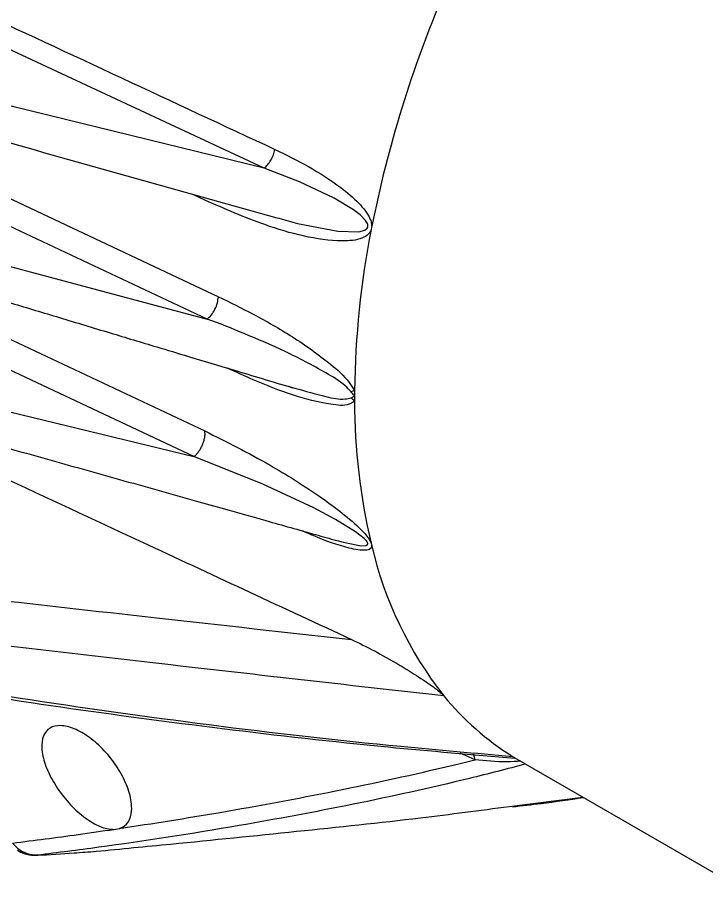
# Model space of a CAD drawing. Extents: x 8 to 113, y 1 to 87.
# Drawn here: x 69.192 to 71.403, y 9.891 to 12.677 of the extents above; entities that cross this region are included whole.
import ezdxf

# ---------------------------------------------------------------- set-up
doc = ezdxf.new("R2010")
doc.units = 0
doc.header["$MEASUREMENT"] = 0
doc.layers.add('OBJECT', color=7, linetype='CONTINUOUS')

msp = doc.modelspace()

# ---------------------------------------------------------------- linework, layer by layer
at = {"layer": 'OBJECT'}
for p, q in [((69.984, 12.1936), (68.526, 12.8722)), ((69.984, 12.1936), (68.0648, 12.6616)), ((69.8008, 11.7096), (68.4587, 12.3407)), ((68.0634, 12.172), (69.8008, 11.7096)), ((69.7935, 12.0911), (69.755, 12.1096)), ((70.0249, 12.0348), (70.0308, 12.0331)), ((70.3284, 12.0038), (70.3271, 11.997)), ((69.7581, 11.2688), (68.4834, 11.8679)), ((68.0634, 11.682), (69.7581, 11.2688)), ((70.061, 11.4942), (70.0743, 11.4906)), ((70.0743, 11.4906), (70.0821, 11.4885)), ((70.3269, 10.991), (70.3282, 10.9857)), ((70.6599, 10.2971), (70.6121, 10.3182)), ((70.7935, 10.3002), (71.5029, 9.8907)), ((70.7695, 10.1475), (71.0059, 10.1776)), ((69.5018, 10.0742), (69.519, 10.0767))]:
    msp.add_line(p, q, dxfattribs=at)
at = {"layer": 'OBJECT', "flags": 128}
for points in [[(68.5044, 12.4083), (68.597, 12.3647), (68.9675, 12.1904), (69.8367, 11.7815)], [(70.0308, 12.0331), (70.0903, 12.0164), (70.2204, 11.9913), (70.2873, 11.9898), (70.3061, 11.9949), (70.3137, 12.0009), (70.3157, 12.0047), (70.3163, 12.0076), (70.3159, 12.0125), (70.3146, 12.0166), (70.309, 12.0259), (70.2914, 12.0438), (70.2704, 12.0598), (70.2081, 12.097), (70.0973, 12.1492), (69.984, 12.1936), (69.984, 12.1936), (69.984, 12.1936)], [(68.5298, 11.9449), (68.6224, 11.9014), (68.9929, 11.7273), (69.7934, 11.3512)], [(70.2174, 11.0005), (70.2369, 10.9943), (70.2947, 10.9831), (70.3099, 10.9837), (70.3153, 10.9868), (70.3162, 10.9897), (70.316, 10.9915), (70.3141, 10.9957), (70.312, 10.9987), (70.3046, 11.0066), (70.2766, 11.0282), (70.2123, 11.0675), (70.1428, 11.1044), (69.9792, 11.1807), (69.7581, 11.2688), (69.7581, 11.2688), (69.7581, 11.2688)], [(70.6599, 10.2971), (70.6574, 10.3093), (70.6552, 10.3155)]]:
    msp.add_lwpolyline(points, dxfattribs=at)
at = {"layer": 'OBJECT'}
for centre, radius, start, end in [((74.0715, 11.2594), 3.8165, 156.9157, 168.752), ((73.1354, 11.4457), 2.862, 168.8931, 179.3144), ((70.2987, 11.3576), 0.1248, 101.5613, 106.8969), ((72.6843, 11.4629), 2.4107, 179.5952, 179.9925), ((70.2154, 11.3954), 0.0775, 41.2672, 52.6753), ((72.6709, 11.4629), 2.3974, 179.9923, 180.3903), ((72.2414, 11.4458), 1.9678, 179.9778, 193.363), ((71.5198, 11.2596), 1.2227, 192.9457, 218.3042), ((71.2493, 11.063), 0.8886, 219.1644, 238.1483), ((69.2177, 10.0142), 0.0182, 202.7213, 247.3527)]:
    msp.add_arc(centre, radius, start, end, dxfattribs=at)
for points, knots in [([(68.5691, 12.9291), (68.6, 12.9146), (68.7549, 12.8424), (69.2379, 12.6171), (69.6901, 12.4063), (70.0182, 12.2534)], [0, 0, 0, 0, 0.0641521, 0.3207626, 1, 1, 1, 1]), ([(68.0532, 12.5877), (68.3102, 12.5155), (68.682, 12.411), (69.3393, 12.2264), (69.7394, 12.114), (70.0246, 12.0338)], [0, 0, 0, 0, 0.391149, 0.565907, 1, 1, 1, 1]), ([(69.984, 12.1936), (69.9879, 12.1971), (69.9956, 12.204), (70.0058, 12.2191), (70.014, 12.2361), (70.0168, 12.2476), (70.0182, 12.2534)], [0, 0, 0, 0, 0.250003, 0.5, 0.750001, 1, 1, 1, 1]), ([(70.0182, 12.2534), (70.0542, 12.2359), (70.1261, 12.2011), (70.2164, 12.1432), (70.2765, 12.0937), (70.3071, 12.059), (70.3211, 12.0376), (70.328, 12.0184), (70.3288, 12.0085), (70.3284, 12.0038), (70.3284, 12.0038)], [0, 0, 0, 0, 0.307451, 0.614313, 0.797967, 0.866182, 0.934528, 0.96717, 0.999915, 1, 1, 1, 1]), ([(68.0512, 12.0983), (68.1535, 12.0676), (68.3422, 12.0108), (68.6022, 11.9326), (68.821, 11.8668), (69.0062, 11.8111), (69.1714, 11.7614), (69.3298, 11.7137), (69.4852, 11.6669), (69.6231, 11.6255), (69.7546, 11.5859), (69.8986, 11.5426), (70.0098, 11.5091), (70.073, 11.4901), (70.0741, 11.4898)], [0, 0, 0, 0, 0.151748, 0.279915, 0.385502, 0.476202, 0.554529, 0.630509, 0.711129, 0.785018, 0.835058, 0.906192, 0.998496, 1, 1, 1, 1]), ([(70.3271, 11.997), (70.3265, 11.9955), (70.3244, 11.9894), (70.3157, 11.9784), (70.2862, 11.9621), (70.2154, 11.9575), (70.11, 11.9729), (69.9624, 12.017), (69.8573, 12.0631), (69.7935, 12.0911)], [0, 0, 0, 0, 0.007818, 0.031625, 0.073281, 0.19757, 0.423277, 0.649857, 1, 1, 1, 1]), ([(69.8008, 11.7096), (69.8055, 11.7138), (69.8147, 11.7222), (69.8263, 11.7412), (69.8346, 11.762), (69.836, 11.775), (69.8367, 11.7815)], [0, 0, 0, 0, 0.25, 0.500001, 0.75, 1, 1, 1, 1]), ([(69.8367, 11.7815), (69.874, 11.7632), (69.9536, 11.724), (70.0753, 11.6554), (70.1773, 11.582), (70.2474, 11.5224), (70.2679, 11.4892), (70.2736, 11.4799)], [0, 0, 0, 0, 0.2457072, 0.5247084, 0.8026203, 0.9451413, 1, 1, 1, 1]), ([(70.2624, 11.4771), (70.2562, 11.4834), (70.232, 11.5084), (70.1592, 11.5505), (70.052, 11.6077), (69.9234, 11.6614), (69.8415, 11.6955), (69.8008, 11.7096), (69.8008, 11.7096)], [0, 0, 0, 0, 0.046791, 0.184277, 0.466234, 0.748675, 0.999996, 1, 1, 1, 1]), ([(68.0541, 11.6075), (68.1192, 11.5892), (68.2425, 11.5546), (68.4438, 11.498), (68.6356, 11.4441), (68.8114, 11.3947), (68.9465, 11.3568), (69.0639, 11.3238), (69.1787, 11.2915), (69.3356, 11.2475), (69.5347, 11.1915), (69.7253, 11.138), (69.8771, 11.0953), (70.0017, 11.0603), (70.1182, 11.0275), (70.1942, 11.0062), (70.2172, 10.9997)], [0, 0, 0, 0, 0.090179, 0.17104, 0.279201, 0.356247, 0.414872, 0.466589, 0.519048, 0.574055, 0.684127, 0.795217, 0.838349, 0.894659, 0.968069, 1, 1, 1, 1]), ([(70.2736, 11.4466), (70.2679, 11.4429), (70.2474, 11.4297), (70.1773, 11.4382), (70.0752, 11.4636), (69.9635, 11.5077), (69.894, 11.5396), (69.8668, 11.5522)], [0, 0, 0, 0, 0.0587478, 0.2113794, 0.5090121, 0.8078121, 1, 1, 1, 1]), ([(70.0821, 11.4885), (70.1153, 11.479), (70.1697, 11.4634), (70.232, 11.4501), (70.2562, 11.4557), (70.2624, 11.4571)], [0, 0, 0, 0, 0.538908, 0.882922, 1, 1, 1, 1]), ([(70.2736, 11.4632), (70.2735, 11.4633), (70.2696, 11.4678), (70.266, 11.4725), (70.2624, 11.4771)], [0, 0, 0, 0, 0.02165, 1, 1, 1, 1]), ([(70.2624, 11.4571), (70.266, 11.459), (70.2696, 11.461), (70.2735, 11.4632), (70.2736, 11.4632)], [0, 0, 0, 0, 0.978347, 1, 1, 1, 1]), ([(68.7149, 11.4038), (69.0139, 11.2644), (69.5298, 11.0237), (70.0464, 10.7838), (70.2637, 10.6828)], [0, 0, 0, 0, 0.5794532, 1, 1, 1, 1]), ([(69.7581, 11.2688), (69.7607, 11.2711), (69.7661, 11.2756), (69.7736, 11.2848), (69.7804, 11.2952), (69.786, 11.3067), (69.7904, 11.3185), (69.7931, 11.3303), (69.7943, 11.3415), (69.7937, 11.348), (69.7934, 11.3512)], [0, 0, 0, 0, 0.125, 0.25, 0.374998, 0.499998, 0.625, 0.750002, 0.875, 1, 1, 1, 1]), ([(69.7934, 11.3512), (69.863, 11.3163), (69.9844, 11.2555), (70.1297, 11.1646), (70.2252, 11.0956), (70.2789, 11.0514), (70.3115, 11.0172), (70.3234, 10.9996), (70.3259, 10.9934), (70.3269, 10.991)], [0, 0, 0, 0, 0.382025, 0.665686, 0.788125, 0.905994, 0.964891, 0.986156, 1, 1, 1, 1]), ([(70.3282, 10.9857), (70.3283, 10.9834), (70.3284, 10.9778), (70.3225, 10.9712), (70.3007, 10.9661), (70.2393, 10.9784), (70.1698, 11.0024), (70.1182, 11.0256), (70.1068, 11.0307)], [0, 0, 0, 0, 0.033308, 0.081458, 0.163868, 0.405115, 0.868695, 1, 1, 1, 1]), ([(68.0857, 10.9245), (68.2098, 10.9111), (68.53, 10.8764), (69.0475, 10.8187), (69.649, 10.7508), (70.0553, 10.7059), (70.2637, 10.6828)], [0, 0, 0, 0, 0.171741, 0.442973, 0.714157, 1, 1, 1, 1]), ([(70.5604, 10.5018), (70.2487, 10.5369), (69.7388, 10.5944), (69.0351, 10.6761), (68.5263, 10.7342), (68.2148, 10.7687), (68.0992, 10.7815)], [0, 0, 0, 0, 0.377926, 0.618191, 0.858391, 1, 1, 1, 1]), ([(68.018, 10.7069), (68.1422, 10.682), (68.5334, 10.6036), (69.1298, 10.5024), (69.8072, 10.4072), (70.336, 10.3465), (70.661, 10.3185), (70.7804, 10.3082)], [0, 0, 0, 0, 0.135815, 0.427546, 0.64934, 0.871132, 1, 1, 1, 1]), ([(68.0088, 10.697), (68.1164, 10.6752), (68.388, 10.6201), (68.8289, 10.5431), (69.3346, 10.4642), (69.8532, 10.3955), (70.3383, 10.34), (70.6518, 10.3141), (70.7873, 10.3029)], [0, 0, 0, 0, 0.116913, 0.295163, 0.477387, 0.663553, 0.854517, 1, 1, 1, 1]), ([(70.2637, 10.6828), (70.288, 10.671), (70.3366, 10.6474), (70.4048, 10.6088), (70.4666, 10.5713), (70.5103, 10.5425), (70.5401, 10.5204), (70.5538, 10.509), (70.5586, 10.5037), (70.5604, 10.5018)], [0, 0, 0, 0, 0.247391, 0.494863, 0.659226, 0.843769, 0.912597, 0.969169, 1, 1, 1, 1]), ([(69.519, 10.0767), (69.5199, 10.077), (69.5315, 10.0807), (69.5497, 10.095), (69.5596, 10.1273), (69.558, 10.1684), (69.5447, 10.2163), (69.5143, 10.274), (69.4722, 10.3277), (69.4233, 10.3712), (69.3737, 10.3994), (69.3291, 10.4098), (69.2945, 10.4016), (69.2732, 10.3759), (69.2677, 10.3352), (69.2787, 10.2836), (69.3053, 10.2265), (69.3444, 10.1707), (69.3912, 10.1231), (69.44, 10.0894), (69.4775, 10.0753), (69.4962, 10.0745), (69.5018, 10.0742)], [0, 0, 0, 0, 0.004324, 0.058734, 0.113667, 0.148132, 0.204113, 0.260096, 0.316004, 0.371494, 0.426336, 0.480565, 0.534521, 0.588739, 0.643686, 0.699479, 0.755779, 0.811954, 0.867463, 0.922172, 0.976352, 1, 1, 1, 1]), ([(70.823, 10.2835), (70.7626, 10.2679), (70.5764, 10.2196), (70.2674, 10.1523), (69.8679, 10.0782), (69.5313, 10.026), (69.3217, 9.9995), (69.2565, 9.9913)], [0, 0, 0, 0, 0.11076, 0.341606, 0.572454, 0.867109, 1, 1, 1, 1]), ([(69.519, 10.0767), (69.6262, 10.0934), (69.8523, 10.1285), (70.2107, 10.1954), (70.486, 10.2547), (70.6366, 10.2915), (70.6599, 10.2971)], [0, 0, 0, 0, 0.292473, 0.616502, 0.940788, 1, 1, 1, 1]), ([(70.8071, 10.2924), (70.7924, 10.2916), (70.7424, 10.2889), (70.694, 10.2937), (70.6599, 10.2971)], [0, 0, 0, 0, 0.295205, 1, 1, 1, 1]), ([(70.7804, 10.3082), (70.7826, 10.3068), (70.7862, 10.3046), (70.787, 10.3041), (70.7872, 10.3039)], [0, 0, 0, 0, 0.632196, 1, 1, 1, 1]), ([(70.7872, 10.3039), (70.7876, 10.3036), (70.7882, 10.3032), (70.792, 10.3011), (70.7935, 10.3002)], [0, 0, 0, 0, 0.594266, 1, 1, 1, 1]), ([(70.7801, 10.1465), (70.8108, 10.15), (70.8876, 10.1588), (70.9628, 10.1698), (71.0081, 10.1763)], [0, 0, 0, 0, 0.399367, 1, 1, 1, 1]), ([(69.4446, 10.004), (69.5248, 10.0117), (69.7409, 10.0324), (70.0881, 10.0677), (70.4509, 10.1058), (70.6752, 10.1351), (70.7695, 10.1475)], [0, 0, 0, 0, 0.177769, 0.479303, 0.780918, 1, 1, 1, 1]), ([(69.1768, 10.0302), (69.2465, 10.0391), (69.3535, 10.0527), (69.4635, 10.0686), (69.5018, 10.0742)], [0, 0, 0, 0, 0.6515585, 1, 1, 1, 1]), ([(69.1768, 10.0302), (69.179, 10.0275), (69.1861, 10.0187), (69.1949, 10.0119), (69.2009, 10.0072)], [0, 0, 0, 0, 0.31184, 1, 1, 1, 1]), ([(69.1923, 10.0071), (69.1963, 10.0043), (69.2021, 10.0003), (69.2089, 9.9983), (69.2109, 9.9977)], [0, 0, 0, 0, 0.703809, 1, 1, 1, 1]), ([(69.2565, 9.9913), (69.2564, 9.9913), (69.2506, 9.991), (69.2345, 9.9918), (69.2155, 9.9979), (69.2038, 10.0054), (69.2009, 10.0072)], [0, 0, 0, 0, 0.006394, 0.300547, 0.825942, 1, 1, 1, 1]), ([(69.2565, 9.9913), (69.2957, 9.9936), (69.3585, 9.9974), (69.4211, 10.0022), (69.4446, 10.004)], [0, 0, 0, 0, 0.623157, 1, 1, 1, 1]), ([(69.2108, 9.9978), (69.2176, 9.9956), (69.2329, 9.9906), (69.249, 9.9911), (69.2579, 9.9913)], [0, 0, 0, 0, 0.440774, 1, 1, 1, 1])]:
    msp.add_open_spline(points, degree=3, knots=knots, dxfattribs=at)

doc.saveas('drawing.dxf')
